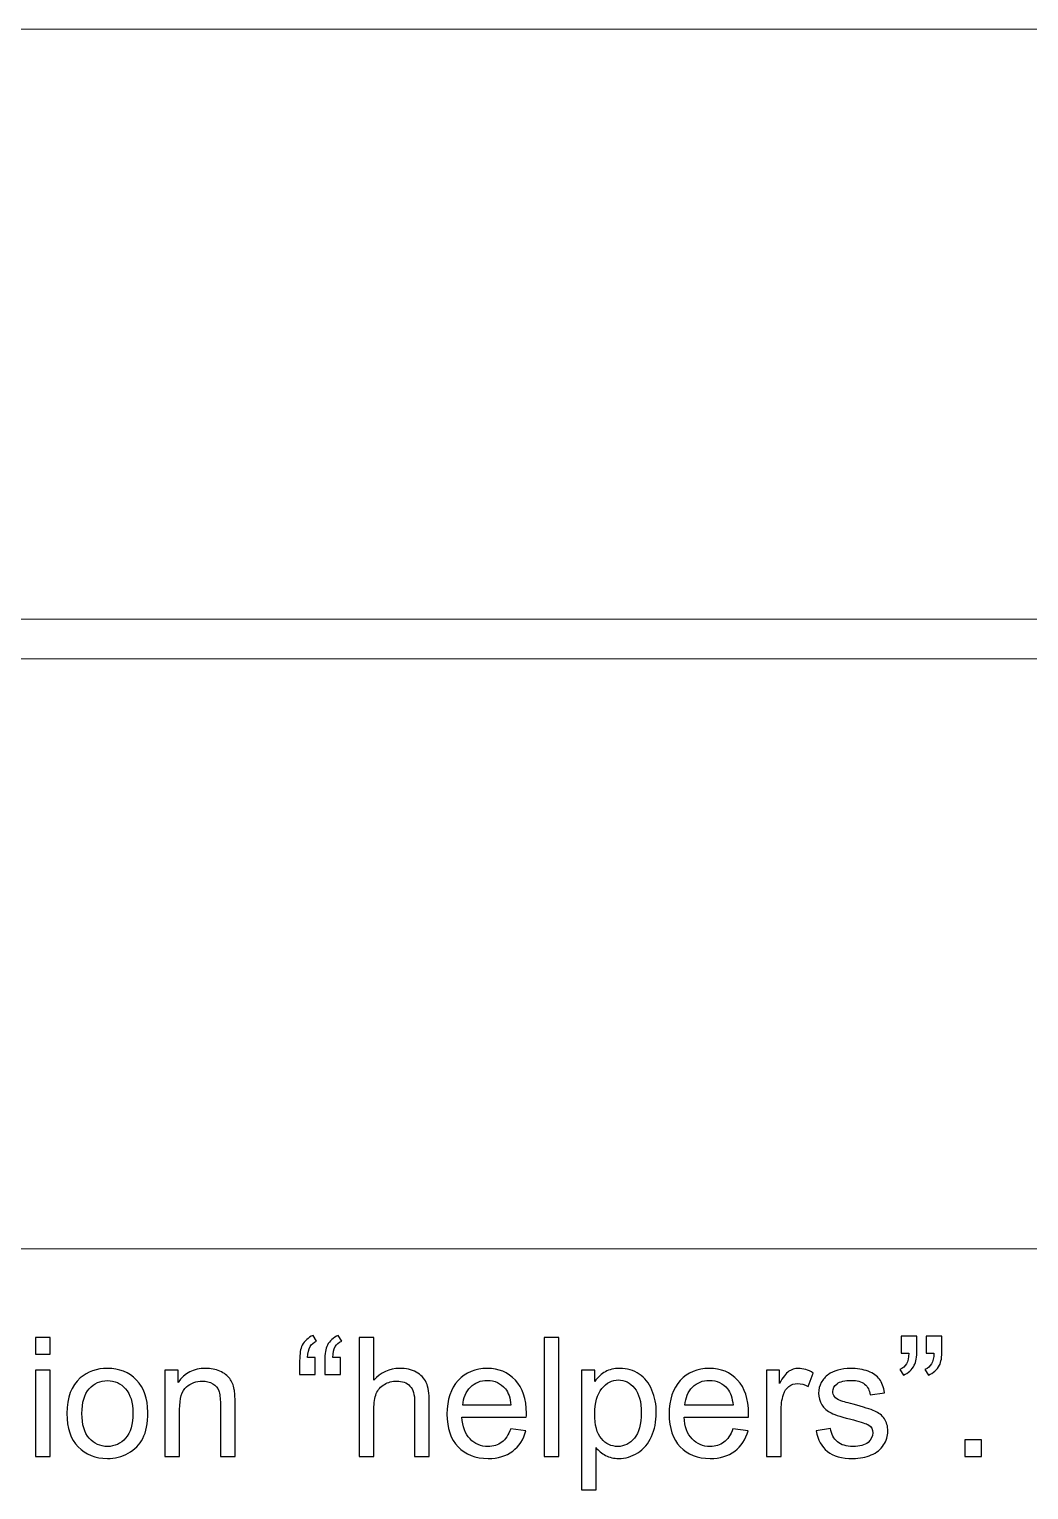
# Model space of a CAD drawing. Header units: centimetres. Extents: x -35.9 to 8.1, y -18.2 to 39.6.
# Drawn here: x -24.14 to -19.06, y -18.19 to -10.76 of the extents above; entities that cross this region are included whole.
import ezdxf

# ---------------------------------------------------------------- set-up
doc = ezdxf.new("R2010")
doc.units = ezdxf.units.CM
doc.header["$MEASUREMENT"] = 0
doc.layers.add('Layer 1', color=7, linetype='Continuous')

msp = doc.modelspace()

# ---------------------------------------------------------------- linework, layer by layer
at = {"layer": 'Layer 1', "lineweight": 20}
for points in [[(-31.50633, -10.76488), (-31.50633, -10.76488), (-29.50633, -10.76488), (-29.50633, -10.76488), (-29.50633, -10.76488), (-29.50633, -10.76488), (-29.50633, -12.26489), (-29.50633, -12.26489), (-29.50633, -12.26489), (-29.50633, -12.26489), (-29.20633, -12.26489), (-29.20633, -12.26489), (-29.20633, -12.26489), (-29.20633, -12.26489), (-29.20633, -10.76488), (-29.20633, -10.76488), (-29.20633, -10.76488), (-29.20633, -10.76488), (5.79367, -10.76488), (5.79367, -10.76488), (5.79367, -10.76488), (5.79367, -10.76488), (5.79367, -12.26489), (5.79367, -12.26489), (5.79367, -12.26489), (5.79367, -12.26489), (6.09367, -12.26489), (6.09367, -12.26489), (6.09367, -12.26489), (6.09367, -12.26489), (6.09367, -10.76488), (6.09367, -10.76488), (6.09367, -10.76488), (6.09367, -10.76488), (8.09367, -10.76488), (8.09367, -10.76488), (8.09367, -10.76488), (8.09367, -10.76488), (8.09367, -13.76488), (8.09367, -13.76488), (8.09367, -13.76488), (8.09367, -13.76488), (-11.55633, -13.76488), (-11.55633, -13.76488), (-11.55633, -13.76488), (-11.55633, -13.76488), (-11.55633, -12.26488), (-11.55633, -12.26488), (-11.55633, -12.26488), (-11.55633, -12.26488), (-11.85633, -12.26488), (-11.85633, -12.26488), (-11.85633, -12.26488), (-11.85633, -12.26488), (-11.85633, -13.76488), (-11.85633, -13.76488), (-11.85633, -13.76488), (-11.85633, -13.76488), (-31.50633, -13.76488), (-31.50633, -13.76488), (-31.50633, -13.76488), (-31.50633, -13.76488), (-31.50633, -10.76488), (-31.50633, -10.76488)], [(-31.50633, -13.96634), (-31.50633, -13.96634), (-29.50633, -13.96634), (-29.50633, -13.96634), (-29.50633, -13.96634), (-29.50633, -13.96634), (-29.50633, -15.46635), (-29.50633, -15.46635), (-29.50633, -15.46635), (-29.50633, -15.46635), (-29.20633, -15.46635), (-29.20633, -15.46635), (-29.20633, -15.46635), (-29.20633, -15.46635), (-29.20633, -13.96634), (-29.20633, -13.96634), (-29.20633, -13.96634), (-29.20633, -13.96634), (5.79367, -13.96634), (5.79367, -13.96634), (5.79367, -13.96634), (5.79367, -13.96634), (5.79367, -15.46635), (5.79367, -15.46635), (5.79367, -15.46635), (5.79367, -15.46635), (6.09367, -15.46635), (6.09367, -15.46635), (6.09367, -15.46635), (6.09367, -15.46635), (6.09367, -13.96634), (6.09367, -13.96634), (6.09367, -13.96634), (6.09367, -13.96634), (8.09367, -13.96634), (8.09367, -13.96634), (8.09367, -13.96634), (8.09367, -13.96634), (8.09367, -16.96634), (8.09367, -16.96634), (8.09367, -16.96634), (8.09367, -16.96634), (-11.55633, -16.96634), (-11.55633, -16.96634), (-11.55633, -16.96634), (-11.55633, -16.96634), (-11.55633, -15.46634), (-11.55633, -15.46634), (-11.55633, -15.46634), (-11.55633, -15.46634), (-11.85633, -15.46634), (-11.85633, -15.46634), (-11.85633, -15.46634), (-11.85633, -15.46634), (-11.85633, -16.96634), (-11.85633, -16.96634), (-11.85633, -16.96634), (-11.85633, -16.96634), (-31.50633, -16.96634), (-31.50633, -16.96634), (-31.50633, -16.96634), (-31.50633, -16.96634), (-31.50633, -13.96634), (-31.50633, -13.96634)]]:
    msp.add_open_spline(points, degree=3, knots=[0, 0, 0, 0, 0.0588235, 0.0588235, 0.0588235, 0.0588235, 0.1176471, 0.1176471, 0.1176471, 0.1176471, 0.1764706, 0.1764706, 0.1764706, 0.1764706, 0.2352941, 0.2352941, 0.2352941, 0.2352941, 0.2941176, 0.2941176, 0.2941176, 0.2941176, 0.3529412, 0.3529412, 0.3529412, 0.3529412, 0.4117647, 0.4117647, 0.4117647, 0.4117647, 0.4705882, 0.4705882, 0.4705882, 0.4705882, 0.5294118, 0.5294118, 0.5294118, 0.5294118, 0.5882353, 0.5882353, 0.5882353, 0.5882353, 0.6470588, 0.6470588, 0.6470588, 0.6470588, 0.7058824, 0.7058824, 0.7058824, 0.7058824, 0.7647059, 0.7647059, 0.7647059, 0.7647059, 0.8235294, 0.8235294, 0.8235294, 0.8235294, 0.8823529, 0.8823529, 0.8823529, 0.8823529, 1, 1, 1, 1], dxfattribs=at)
at = {"layer": 'Layer 1', "color": 105}
for points, knots in [([(-24.10791, -17.50052), (-24.10791, -17.50052), (-24.10791, -17.41585), (-24.10791, -17.41585), (-24.10791, -17.41585), (-24.10791, -17.41585), (-24.0334, -17.41585), (-24.0334, -17.41585), (-24.0334, -17.41585), (-24.0334, -17.41585), (-24.0334, -17.50052), (-24.0334, -17.50052), (-24.0334, -17.50052), (-24.0334, -17.50052), (-24.10791, -17.50052), (-24.10791, -17.50052)], [0, 0, 0, 0, 0.2, 0.2, 0.2, 0.2, 0.4, 0.4, 0.4, 0.4, 0.6, 0.6, 0.6, 0.6, 1, 1, 1, 1]), ([(-22.68438, -17.51745), (-22.68438, -17.51745), (-22.68438, -17.60382), (-22.68438, -17.60382), (-22.68438, -17.60382), (-22.68438, -17.60382), (-22.76397, -17.60382), (-22.76397, -17.60382), (-22.76397, -17.60382), (-22.76397, -17.60382), (-22.76397, -17.53523), (-22.76397, -17.53523), (-22.76397, -17.53523), (-22.76397, -17.49855), (-22.75959, -17.47188), (-22.7507, -17.45551), (-22.7507, -17.45551), (-22.73899, -17.43349), (-22.72065, -17.41698), (-22.69539, -17.40569), (-22.69539, -17.40569), (-22.69539, -17.40569), (-22.67761, -17.43462), (-22.67761, -17.43462), (-22.67761, -17.43462), (-22.69285, -17.44097), (-22.70399, -17.45029), (-22.71119, -17.46284), (-22.71119, -17.46284), (-22.71825, -17.4754), (-22.72234, -17.49361), (-22.72319, -17.51745), (-22.72319, -17.51745), (-22.72319, -17.51745), (-22.68438, -17.51745), (-22.68438, -17.51745)], [0, 0, 0, 0, 0.1, 0.1, 0.1, 0.1, 0.2, 0.2, 0.2, 0.2, 0.3, 0.3, 0.3, 0.3, 0.4, 0.4, 0.4, 0.4, 0.5, 0.5, 0.5, 0.5, 0.6, 0.6, 0.6, 0.6, 0.7, 0.7, 0.7, 0.7, 0.8, 0.8, 0.8, 0.8, 1, 1, 1, 1]), ([(-22.55653, -17.51745), (-22.55653, -17.51745), (-22.55653, -17.60382), (-22.55653, -17.60382), (-22.55653, -17.60382), (-22.55653, -17.60382), (-22.63612, -17.60382), (-22.63612, -17.60382), (-22.63612, -17.60382), (-22.63612, -17.60382), (-22.63612, -17.53523), (-22.63612, -17.53523), (-22.63612, -17.53523), (-22.63612, -17.49855), (-22.63174, -17.47188), (-22.62285, -17.45551), (-22.62285, -17.45551), (-22.61114, -17.43349), (-22.5928, -17.41698), (-22.56754, -17.40569), (-22.56754, -17.40569), (-22.56754, -17.40569), (-22.54976, -17.43462), (-22.54976, -17.43462), (-22.54976, -17.43462), (-22.565, -17.44097), (-22.57615, -17.45029), (-22.58334, -17.46284), (-22.58334, -17.46284), (-22.5904, -17.4754), (-22.59449, -17.49361), (-22.59534, -17.51745), (-22.59534, -17.51745), (-22.59534, -17.51745), (-22.55653, -17.51745), (-22.55653, -17.51745)], [0, 0, 0, 0, 0.1, 0.1, 0.1, 0.1, 0.2, 0.2, 0.2, 0.2, 0.3, 0.3, 0.3, 0.3, 0.4, 0.4, 0.4, 0.4, 0.5, 0.5, 0.5, 0.5, 0.6, 0.6, 0.6, 0.6, 0.7, 0.7, 0.7, 0.7, 0.8, 0.8, 0.8, 0.8, 1, 1, 1, 1]), ([(-22.46086, -18.02207), (-22.46086, -18.02207), (-22.46086, -17.41585), (-22.46086, -17.41585), (-22.46086, -17.41585), (-22.46086, -17.41585), (-22.38635, -17.41585), (-22.38635, -17.41585), (-22.38635, -17.41585), (-22.38635, -17.41585), (-22.38635, -17.63401), (-22.38635, -17.63401), (-22.38635, -17.63401), (-22.35178, -17.59351), (-22.30818, -17.57333), (-22.2554, -17.57333), (-22.2554, -17.57333), (-22.22309, -17.57333), (-22.19501, -17.57968), (-22.17102, -17.59253), (-22.17102, -17.59253), (-22.14717, -17.60537), (-22.13009, -17.62301), (-22.11979, -17.64558), (-22.11979, -17.64558), (-22.10949, -17.66816), (-22.10441, -17.70104), (-22.10441, -17.74394), (-22.10441, -17.74394), (-22.10441, -17.74394), (-22.10441, -18.02207), (-22.10441, -18.02207), (-22.10441, -18.02207), (-22.10441, -18.02207), (-22.17892, -18.02207), (-22.17892, -18.02207), (-22.17892, -18.02207), (-22.17892, -18.02207), (-22.17892, -17.74422), (-22.17892, -17.74422), (-22.17892, -17.74422), (-22.17892, -17.70711), (-22.18696, -17.68002), (-22.20291, -17.66308), (-22.20291, -17.66308), (-22.21899, -17.64615), (-22.24157, -17.63768), (-22.27092, -17.63768), (-22.27092, -17.63768), (-22.2928, -17.63768), (-22.3134, -17.64333), (-22.33273, -17.65476), (-22.33273, -17.65476), (-22.35206, -17.66619), (-22.36575, -17.68171), (-22.37408, -17.70132), (-22.37408, -17.70132), (-22.38226, -17.7208), (-22.38635, -17.74775), (-22.38635, -17.78218), (-22.38635, -17.78218), (-22.38635, -17.78218), (-22.38635, -18.02207), (-22.38635, -18.02207), (-22.38635, -18.02207), (-22.38635, -18.02207), (-22.46086, -18.02207), (-22.46086, -18.02207)], [0, 0, 0, 0, 0.0555556, 0.0555556, 0.0555556, 0.0555556, 0.1111111, 0.1111111, 0.1111111, 0.1111111, 0.1666667, 0.1666667, 0.1666667, 0.1666667, 0.2222222, 0.2222222, 0.2222222, 0.2222222, 0.2777778, 0.2777778, 0.2777778, 0.2777778, 0.3333333, 0.3333333, 0.3333333, 0.3333333, 0.3888889, 0.3888889, 0.3888889, 0.3888889, 0.4444444, 0.4444444, 0.4444444, 0.4444444, 0.5, 0.5, 0.5, 0.5, 0.5555556, 0.5555556, 0.5555556, 0.5555556, 0.6111111, 0.6111111, 0.6111111, 0.6111111, 0.6666667, 0.6666667, 0.6666667, 0.6666667, 0.7222222, 0.7222222, 0.7222222, 0.7222222, 0.7777778, 0.7777778, 0.7777778, 0.7777778, 0.8333333, 0.8333333, 0.8333333, 0.8333333, 0.8888889, 0.8888889, 0.8888889, 0.8888889, 1, 1, 1, 1]), ([(-21.52077, -18.02207), (-21.52077, -18.02207), (-21.52077, -17.41585), (-21.52077, -17.41585), (-21.52077, -17.41585), (-21.52077, -17.41585), (-21.44627, -17.41585), (-21.44627, -17.41585), (-21.44627, -17.41585), (-21.44627, -17.41585), (-21.44627, -18.02207), (-21.44627, -18.02207), (-21.44627, -18.02207), (-21.44627, -18.02207), (-21.52077, -18.02207), (-21.52077, -18.02207)], [0, 0, 0, 0, 0.2, 0.2, 0.2, 0.2, 0.4, 0.4, 0.4, 0.4, 0.6, 0.6, 0.6, 0.6, 1, 1, 1, 1]), ([(-19.70424, -17.49629), (-19.70424, -17.49629), (-19.70424, -17.40993), (-19.70424, -17.40993), (-19.70424, -17.40993), (-19.70424, -17.40993), (-19.62465, -17.40993), (-19.62465, -17.40993), (-19.62465, -17.40993), (-19.62465, -17.40993), (-19.62465, -17.47851), (-19.62465, -17.47851), (-19.62465, -17.47851), (-19.62465, -17.5152), (-19.62889, -17.54173), (-19.63749, -17.55781), (-19.63749, -17.55781), (-19.64949, -17.58011), (-19.66797, -17.59676), (-19.69323, -17.60805), (-19.69323, -17.60805), (-19.69323, -17.60805), (-19.71101, -17.5787), (-19.71101, -17.5787), (-19.71101, -17.5787), (-19.69606, -17.57263), (-19.68505, -17.56317), (-19.67771, -17.55005), (-19.67771, -17.55005), (-19.67037, -17.53707), (-19.66628, -17.51915), (-19.66543, -17.49629), (-19.66543, -17.49629), (-19.66543, -17.49629), (-19.70424, -17.49629), (-19.70424, -17.49629)], [0, 0, 0, 0, 0.1, 0.1, 0.1, 0.1, 0.2, 0.2, 0.2, 0.2, 0.3, 0.3, 0.3, 0.3, 0.4, 0.4, 0.4, 0.4, 0.5, 0.5, 0.5, 0.5, 0.6, 0.6, 0.6, 0.6, 0.7, 0.7, 0.7, 0.7, 0.8, 0.8, 0.8, 0.8, 1, 1, 1, 1]), ([(-19.57639, -17.49629), (-19.57639, -17.49629), (-19.57639, -17.40993), (-19.57639, -17.40993), (-19.57639, -17.40993), (-19.57639, -17.40993), (-19.49681, -17.40993), (-19.49681, -17.40993), (-19.49681, -17.40993), (-19.49681, -17.40993), (-19.49681, -17.47851), (-19.49681, -17.47851), (-19.49681, -17.47851), (-19.49681, -17.5152), (-19.50104, -17.54173), (-19.50965, -17.55781), (-19.50965, -17.55781), (-19.52164, -17.58011), (-19.54013, -17.59676), (-19.56539, -17.60805), (-19.56539, -17.60805), (-19.56539, -17.60805), (-19.58317, -17.5787), (-19.58317, -17.5787), (-19.58317, -17.5787), (-19.56821, -17.57263), (-19.5572, -17.56317), (-19.54986, -17.55005), (-19.54986, -17.55005), (-19.54253, -17.53707), (-19.53843, -17.51915), (-19.53759, -17.49629), (-19.53759, -17.49629), (-19.53759, -17.49629), (-19.57639, -17.49629), (-19.57639, -17.49629)], [0, 0, 0, 0, 0.1, 0.1, 0.1, 0.1, 0.2, 0.2, 0.2, 0.2, 0.3, 0.3, 0.3, 0.3, 0.4, 0.4, 0.4, 0.4, 0.5, 0.5, 0.5, 0.5, 0.6, 0.6, 0.6, 0.6, 0.7, 0.7, 0.7, 0.7, 0.8, 0.8, 0.8, 0.8, 1, 1, 1, 1]), ([(-24.10791, -18.02207), (-24.10791, -18.02207), (-24.10791, -17.58265), (-24.10791, -17.58265), (-24.10791, -17.58265), (-24.10791, -17.58265), (-24.0334, -17.58265), (-24.0334, -17.58265), (-24.0334, -17.58265), (-24.0334, -17.58265), (-24.0334, -18.02207), (-24.0334, -18.02207), (-24.0334, -18.02207), (-24.0334, -18.02207), (-24.10791, -18.02207), (-24.10791, -18.02207)], [0, 0, 0, 0, 0.2, 0.2, 0.2, 0.2, 0.4, 0.4, 0.4, 0.4, 0.6, 0.6, 0.6, 0.6, 1, 1, 1, 1]), ([(-23.94775, -17.80236), (-23.94775, -17.72122), (-23.92517, -17.66111), (-23.87988, -17.62202), (-23.87988, -17.62202), (-23.8422, -17.58956), (-23.79605, -17.57333), (-23.74173, -17.57333), (-23.74173, -17.57333), (-23.68147, -17.57333), (-23.63208, -17.59309), (-23.5937, -17.6326), (-23.5937, -17.6326), (-23.55546, -17.67197), (-23.53627, -17.72658), (-23.53627, -17.79615), (-23.53627, -17.79615), (-23.53627, -17.85259), (-23.54473, -17.8969), (-23.56167, -17.92922), (-23.56167, -17.92922), (-23.5786, -17.96153), (-23.6033, -17.98665), (-23.63575, -18.00457), (-23.63575, -18.00457), (-23.66807, -18.02249), (-23.70349, -18.03138), (-23.74173, -18.03138), (-23.74173, -18.03138), (-23.80325, -18.03138), (-23.85292, -18.01177), (-23.89088, -17.9724), (-23.89088, -17.9724), (-23.92884, -17.93303), (-23.94775, -17.8763), (-23.94775, -17.80236)], [0, 0, 0, 0, 0.1, 0.1, 0.1, 0.1, 0.2, 0.2, 0.2, 0.2, 0.3, 0.3, 0.3, 0.3, 0.4, 0.4, 0.4, 0.4, 0.5, 0.5, 0.5, 0.5, 0.6, 0.6, 0.6, 0.6, 0.7, 0.7, 0.7, 0.7, 0.8, 0.8, 0.8, 0.8, 1, 1, 1, 1]), ([(-23.44892, -18.02207), (-23.44892, -18.02207), (-23.44892, -17.58265), (-23.44892, -17.58265), (-23.44892, -17.58265), (-23.44892, -17.58265), (-23.38203, -17.58265), (-23.38203, -17.58265), (-23.38203, -17.58265), (-23.38203, -17.58265), (-23.38203, -17.64502), (-23.38203, -17.64502), (-23.38203, -17.64502), (-23.34986, -17.59718), (-23.30329, -17.57333), (-23.24247, -17.57333), (-23.24247, -17.57333), (-23.21594, -17.57333), (-23.19167, -17.57813), (-23.16952, -17.58759), (-23.16952, -17.58759), (-23.14736, -17.59704), (-23.13071, -17.6096), (-23.11971, -17.62498), (-23.11971, -17.62498), (-23.1087, -17.64036), (-23.10094, -17.65871), (-23.09656, -17.67987), (-23.09656, -17.67987), (-23.09388, -17.6937), (-23.09247, -17.71783), (-23.09247, -17.75226), (-23.09247, -17.75226), (-23.09247, -17.75226), (-23.09247, -18.02207), (-23.09247, -18.02207), (-23.09247, -18.02207), (-23.09247, -18.02207), (-23.16698, -18.02207), (-23.16698, -18.02207), (-23.16698, -18.02207), (-23.16698, -18.02207), (-23.16698, -17.75509), (-23.16698, -17.75509), (-23.16698, -17.75509), (-23.16698, -17.72475), (-23.1698, -17.70203), (-23.17559, -17.68707), (-23.17559, -17.68707), (-23.18137, -17.67211), (-23.19167, -17.66012), (-23.20635, -17.65109), (-23.20635, -17.65109), (-23.22102, -17.6422), (-23.23838, -17.63768), (-23.25814, -17.63768), (-23.25814, -17.63768), (-23.28975, -17.63768), (-23.31698, -17.6477), (-23.33998, -17.66788), (-23.33998, -17.66788), (-23.36298, -17.68792), (-23.37441, -17.72616), (-23.37441, -17.78232), (-23.37441, -17.78232), (-23.37441, -17.78232), (-23.37441, -18.02207), (-23.37441, -18.02207), (-23.37441, -18.02207), (-23.37441, -18.02207), (-23.44892, -18.02207), (-23.44892, -18.02207)], [0, 0, 0, 0, 0.0526316, 0.0526316, 0.0526316, 0.0526316, 0.1052632, 0.1052632, 0.1052632, 0.1052632, 0.1578947, 0.1578947, 0.1578947, 0.1578947, 0.2105263, 0.2105263, 0.2105263, 0.2105263, 0.2631579, 0.2631579, 0.2631579, 0.2631579, 0.3157895, 0.3157895, 0.3157895, 0.3157895, 0.3684211, 0.3684211, 0.3684211, 0.3684211, 0.4210526, 0.4210526, 0.4210526, 0.4210526, 0.4736842, 0.4736842, 0.4736842, 0.4736842, 0.5263158, 0.5263158, 0.5263158, 0.5263158, 0.5789474, 0.5789474, 0.5789474, 0.5789474, 0.6315789, 0.6315789, 0.6315789, 0.6315789, 0.6842105, 0.6842105, 0.6842105, 0.6842105, 0.7368421, 0.7368421, 0.7368421, 0.7368421, 0.7894737, 0.7894737, 0.7894737, 0.7894737, 0.8421053, 0.8421053, 0.8421053, 0.8421053, 0.8947368, 0.8947368, 0.8947368, 0.8947368, 1, 1, 1, 1]), ([(-21.69025, -17.87983), (-21.69025, -17.87983), (-21.6132, -17.88999), (-21.6132, -17.88999), (-21.6132, -17.88999), (-21.6252, -17.93472), (-21.64763, -17.96958), (-21.68037, -17.99427), (-21.68037, -17.99427), (-21.71311, -18.01897), (-21.75488, -18.03138), (-21.80582, -18.03138), (-21.80582, -18.03138), (-21.86988, -18.03138), (-21.92068, -18.01163), (-21.95822, -17.97212), (-21.95822, -17.97212), (-21.99576, -17.93275), (-22.01452, -17.87729), (-22.01452, -17.80603), (-22.01452, -17.80603), (-22.01452, -17.73237), (-21.99561, -17.67508), (-21.95766, -17.63444), (-21.95766, -17.63444), (-21.9197, -17.59365), (-21.87045, -17.57333), (-21.80991, -17.57333), (-21.80991, -17.57333), (-21.75135, -17.57333), (-21.70351, -17.59323), (-21.6664, -17.63317), (-21.6664, -17.63317), (-21.62929, -17.6731), (-21.61066, -17.72926), (-21.61066, -17.80165), (-21.61066, -17.80165), (-21.61066, -17.80603), (-21.6108, -17.81266), (-21.61108, -17.82141), (-21.61108, -17.82141), (-21.61108, -17.82141), (-21.93832, -17.82141), (-21.93832, -17.82141), (-21.93832, -17.82141), (-21.9355, -17.86953), (-21.92195, -17.9065), (-21.8974, -17.93204), (-21.8974, -17.93204), (-21.87299, -17.95758), (-21.84237, -17.97042), (-21.80582, -17.97042), (-21.80582, -17.97042), (-21.77858, -17.97042), (-21.7553, -17.96323), (-21.73611, -17.94883), (-21.73611, -17.94883), (-21.71678, -17.93444), (-21.70154, -17.91144), (-21.69025, -17.87983)], [0, 0, 0, 0, 0.0625, 0.0625, 0.0625, 0.0625, 0.125, 0.125, 0.125, 0.125, 0.1875, 0.1875, 0.1875, 0.1875, 0.25, 0.25, 0.25, 0.25, 0.3125, 0.3125, 0.3125, 0.3125, 0.375, 0.375, 0.375, 0.375, 0.4375, 0.4375, 0.4375, 0.4375, 0.5, 0.5, 0.5, 0.5, 0.5625, 0.5625, 0.5625, 0.5625, 0.625, 0.625, 0.625, 0.625, 0.6875, 0.6875, 0.6875, 0.6875, 0.75, 0.75, 0.75, 0.75, 0.8125, 0.8125, 0.8125, 0.8125, 0.875, 0.875, 0.875, 0.875, 1, 1, 1, 1]), ([(-21.33098, -18.19056), (-21.33098, -18.19056), (-21.33098, -17.58265), (-21.33098, -17.58265), (-21.33098, -17.58265), (-21.33098, -17.58265), (-21.26325, -17.58265), (-21.26325, -17.58265), (-21.26325, -17.58265), (-21.26325, -17.58265), (-21.26325, -17.64036), (-21.26325, -17.64036), (-21.26325, -17.64036), (-21.2473, -17.61807), (-21.22924, -17.60128), (-21.20906, -17.59013), (-21.20906, -17.59013), (-21.18902, -17.57898), (-21.16461, -17.57333), (-21.13596, -17.57333), (-21.13596, -17.57333), (-21.09843, -17.57333), (-21.06541, -17.58293), (-21.03676, -17.60226), (-21.03676, -17.60226), (-21.00812, -17.62145), (-20.98653, -17.64869), (-20.97185, -17.68368), (-20.97185, -17.68368), (-20.95732, -17.71882), (-20.94998, -17.7572), (-20.94998, -17.79911), (-20.94998, -17.79911), (-20.94998, -17.84385), (-20.95802, -17.8842), (-20.97411, -17.92019), (-20.97411, -17.92019), (-20.9902, -17.95603), (-21.01362, -17.98355), (-21.04438, -18.00274), (-21.04438, -18.00274), (-21.075, -18.02179), (-21.10732, -18.03138), (-21.14118, -18.03138), (-21.14118, -18.03138), (-21.16602, -18.03138), (-21.18832, -18.02616), (-21.20793, -18.01572), (-21.20793, -18.01572), (-21.22769, -18.00528), (-21.24377, -17.99215), (-21.25647, -17.97621), (-21.25647, -17.97621), (-21.25647, -17.97621), (-21.25647, -18.19056), (-21.25647, -18.19056), (-21.25647, -18.19056), (-21.25647, -18.19056), (-21.33098, -18.19056), (-21.33098, -18.19056)], [0, 0, 0, 0, 0.0625, 0.0625, 0.0625, 0.0625, 0.125, 0.125, 0.125, 0.125, 0.1875, 0.1875, 0.1875, 0.1875, 0.25, 0.25, 0.25, 0.25, 0.3125, 0.3125, 0.3125, 0.3125, 0.375, 0.375, 0.375, 0.375, 0.4375, 0.4375, 0.4375, 0.4375, 0.5, 0.5, 0.5, 0.5, 0.5625, 0.5625, 0.5625, 0.5625, 0.625, 0.625, 0.625, 0.625, 0.6875, 0.6875, 0.6875, 0.6875, 0.75, 0.75, 0.75, 0.75, 0.8125, 0.8125, 0.8125, 0.8125, 0.875, 0.875, 0.875, 0.875, 1, 1, 1, 1]), ([(-20.56037, -17.87983), (-20.56037, -17.87983), (-20.48332, -17.88999), (-20.48332, -17.88999), (-20.48332, -17.88999), (-20.49532, -17.93472), (-20.51775, -17.96958), (-20.55049, -17.99427), (-20.55049, -17.99427), (-20.58323, -18.01897), (-20.625, -18.03138), (-20.67594, -18.03138), (-20.67594, -18.03138), (-20.74, -18.03138), (-20.7908, -18.01163), (-20.82834, -17.97212), (-20.82834, -17.97212), (-20.86588, -17.93275), (-20.88464, -17.87729), (-20.88464, -17.80603), (-20.88464, -17.80603), (-20.88464, -17.73237), (-20.86573, -17.67508), (-20.82778, -17.63444), (-20.82778, -17.63444), (-20.78982, -17.59365), (-20.74057, -17.57333), (-20.68003, -17.57333), (-20.68003, -17.57333), (-20.62147, -17.57333), (-20.57363, -17.59323), (-20.53652, -17.63317), (-20.53652, -17.63317), (-20.49941, -17.6731), (-20.48078, -17.72926), (-20.48078, -17.80165), (-20.48078, -17.80165), (-20.48078, -17.80603), (-20.48092, -17.81266), (-20.4812, -17.82141), (-20.4812, -17.82141), (-20.4812, -17.82141), (-20.80844, -17.82141), (-20.80844, -17.82141), (-20.80844, -17.82141), (-20.80562, -17.86953), (-20.79207, -17.9065), (-20.76752, -17.93204), (-20.76752, -17.93204), (-20.74311, -17.95758), (-20.71249, -17.97042), (-20.67594, -17.97042), (-20.67594, -17.97042), (-20.6487, -17.97042), (-20.62542, -17.96323), (-20.60623, -17.94883), (-20.60623, -17.94883), (-20.5869, -17.93444), (-20.57166, -17.91144), (-20.56037, -17.87983)], [0, 0, 0, 0, 0.0625, 0.0625, 0.0625, 0.0625, 0.125, 0.125, 0.125, 0.125, 0.1875, 0.1875, 0.1875, 0.1875, 0.25, 0.25, 0.25, 0.25, 0.3125, 0.3125, 0.3125, 0.3125, 0.375, 0.375, 0.375, 0.375, 0.4375, 0.4375, 0.4375, 0.4375, 0.5, 0.5, 0.5, 0.5, 0.5625, 0.5625, 0.5625, 0.5625, 0.625, 0.625, 0.625, 0.625, 0.6875, 0.6875, 0.6875, 0.6875, 0.75, 0.75, 0.75, 0.75, 0.8125, 0.8125, 0.8125, 0.8125, 0.875, 0.875, 0.875, 0.875, 1, 1, 1, 1]), ([(-20.39005, -18.02207), (-20.39005, -18.02207), (-20.39005, -17.58265), (-20.39005, -17.58265), (-20.39005, -17.58265), (-20.39005, -17.58265), (-20.32316, -17.58265), (-20.32316, -17.58265), (-20.32316, -17.58265), (-20.32316, -17.58265), (-20.32316, -17.64996), (-20.32316, -17.64996), (-20.32316, -17.64996), (-20.30609, -17.61877), (-20.29028, -17.59817), (-20.27575, -17.58829), (-20.27575, -17.58829), (-20.26121, -17.57827), (-20.24527, -17.57333), (-20.22791, -17.57333), (-20.22791, -17.57333), (-20.20279, -17.57333), (-20.17725, -17.58124), (-20.15129, -17.5969), (-20.15129, -17.5969), (-20.15129, -17.5969), (-20.17781, -17.66562), (-20.17781, -17.66562), (-20.17781, -17.66562), (-20.19588, -17.65546), (-20.21394, -17.65038), (-20.232, -17.65038), (-20.232, -17.65038), (-20.24823, -17.65038), (-20.26276, -17.65532), (-20.2756, -17.66506), (-20.2756, -17.66506), (-20.28845, -17.67479), (-20.29762, -17.68834), (-20.30312, -17.7057), (-20.30312, -17.7057), (-20.31145, -17.73209), (-20.31554, -17.76101), (-20.31554, -17.79248), (-20.31554, -17.79248), (-20.31554, -17.79248), (-20.31554, -18.02207), (-20.31554, -18.02207), (-20.31554, -18.02207), (-20.31554, -18.02207), (-20.39005, -18.02207), (-20.39005, -18.02207)], [0, 0, 0, 0, 0.0714286, 0.0714286, 0.0714286, 0.0714286, 0.1428571, 0.1428571, 0.1428571, 0.1428571, 0.2142857, 0.2142857, 0.2142857, 0.2142857, 0.2857143, 0.2857143, 0.2857143, 0.2857143, 0.3571429, 0.3571429, 0.3571429, 0.3571429, 0.4285714, 0.4285714, 0.4285714, 0.4285714, 0.5, 0.5, 0.5, 0.5, 0.5714286, 0.5714286, 0.5714286, 0.5714286, 0.6428571, 0.6428571, 0.6428571, 0.6428571, 0.7142857, 0.7142857, 0.7142857, 0.7142857, 0.7857143, 0.7857143, 0.7857143, 0.7857143, 0.8571429, 0.8571429, 0.8571429, 0.8571429, 1, 1, 1, 1]), ([(-20.13689, -17.89084), (-20.13689, -17.89084), (-20.06323, -17.87898), (-20.06323, -17.87898), (-20.06323, -17.87898), (-20.05914, -17.90848), (-20.04757, -17.93105), (-20.02866, -17.94686), (-20.02866, -17.94686), (-20.00975, -17.96252), (-19.98322, -17.97042), (-19.94936, -17.97042), (-19.94936, -17.97042), (-19.91507, -17.97042), (-19.88967, -17.96351), (-19.87301, -17.94954), (-19.87301, -17.94954), (-19.8565, -17.93571), (-19.84818, -17.91934), (-19.84818, -17.90057), (-19.84818, -17.90057), (-19.84818, -17.88378), (-19.85566, -17.87052), (-19.87047, -17.86092), (-19.87047, -17.86092), (-19.88092, -17.85429), (-19.90632, -17.84596), (-19.94667, -17.83566), (-19.94667, -17.83566), (-20.00114, -17.82197), (-20.03882, -17.81012), (-20.05999, -17.8001), (-20.05999, -17.8001), (-20.08101, -17.78994), (-20.09696, -17.77611), (-20.10782, -17.75833), (-20.10782, -17.75833), (-20.11869, -17.74069), (-20.12419, -17.72108), (-20.12419, -17.69963), (-20.12419, -17.69963), (-20.12419, -17.68002), (-20.11968, -17.66195), (-20.11079, -17.6453), (-20.11079, -17.6453), (-20.10176, -17.62865), (-20.08962, -17.61482), (-20.07424, -17.60382), (-20.07424, -17.60382), (-20.06267, -17.59535), (-20.04686, -17.58815), (-20.02697, -17.58222), (-20.02697, -17.58222), (-20.00693, -17.5763), (-19.98562, -17.57333), (-19.96276, -17.57333), (-19.96276, -17.57333), (-19.92833, -17.57333), (-19.89813, -17.57827), (-19.87217, -17.58829), (-19.87217, -17.58829), (-19.84606, -17.59817), (-19.82687, -17.61172), (-19.81445, -17.62865), (-19.81445, -17.62865), (-19.80218, -17.64573), (-19.79357, -17.66844), (-19.78891, -17.69695), (-19.78891, -17.69695), (-19.78891, -17.69695), (-19.86173, -17.70711), (-19.86173, -17.70711), (-19.86173, -17.70711), (-19.86497, -17.68425), (-19.87457, -17.66633), (-19.89037, -17.65349), (-19.89037, -17.65349), (-19.90618, -17.64065), (-19.92847, -17.6343), (-19.9574, -17.6343), (-19.9574, -17.6343), (-19.99141, -17.6343), (-20.01582, -17.63994), (-20.03035, -17.65123), (-20.03035, -17.65123), (-20.04489, -17.66252), (-20.05223, -17.67578), (-20.05223, -17.69088), (-20.05223, -17.69088), (-20.05223, -17.70048), (-20.04926, -17.70923), (-20.0432, -17.71699), (-20.0432, -17.71699), (-20.03713, -17.72489), (-20.02767, -17.73152), (-20.01469, -17.73674), (-20.01469, -17.73674), (-20.00721, -17.73956), (-19.98548, -17.74591), (-19.94907, -17.75579), (-19.94907, -17.75579), (-19.89658, -17.76976), (-19.85989, -17.78133), (-19.83901, -17.79022), (-19.83901, -17.79022), (-19.81812, -17.79911), (-19.80175, -17.81224), (-19.7899, -17.82917), (-19.7899, -17.82917), (-19.77791, -17.84624), (-19.77198, -17.86741), (-19.77198, -17.89281), (-19.77198, -17.89281), (-19.77198, -17.91751), (-19.77918, -17.94079), (-19.79371, -17.96266), (-19.79371, -17.96266), (-19.80824, -17.98453), (-19.82913, -18.00147), (-19.85636, -18.01346), (-19.85636, -18.01346), (-19.88374, -18.02546), (-19.91464, -18.03138), (-19.94907, -18.03138), (-19.94907, -18.03138), (-20.00608, -18.03138), (-20.04969, -18.01953), (-20.0796, -17.99596), (-20.0796, -17.99596), (-20.10952, -17.97226), (-20.12857, -17.93726), (-20.13689, -17.89084)], [0, 0, 0, 0, 0.0294118, 0.0294118, 0.0294118, 0.0294118, 0.0588235, 0.0588235, 0.0588235, 0.0588235, 0.0882353, 0.0882353, 0.0882353, 0.0882353, 0.1176471, 0.1176471, 0.1176471, 0.1176471, 0.1470588, 0.1470588, 0.1470588, 0.1470588, 0.1764706, 0.1764706, 0.1764706, 0.1764706, 0.2058824, 0.2058824, 0.2058824, 0.2058824, 0.2352941, 0.2352941, 0.2352941, 0.2352941, 0.2647059, 0.2647059, 0.2647059, 0.2647059, 0.2941176, 0.2941176, 0.2941176, 0.2941176, 0.3235294, 0.3235294, 0.3235294, 0.3235294, 0.3529412, 0.3529412, 0.3529412, 0.3529412, 0.3823529, 0.3823529, 0.3823529, 0.3823529, 0.4117647, 0.4117647, 0.4117647, 0.4117647, 0.4411765, 0.4411765, 0.4411765, 0.4411765, 0.4705882, 0.4705882, 0.4705882, 0.4705882, 0.5, 0.5, 0.5, 0.5, 0.5294118, 0.5294118, 0.5294118, 0.5294118, 0.5588235, 0.5588235, 0.5588235, 0.5588235, 0.5882353, 0.5882353, 0.5882353, 0.5882353, 0.6176471, 0.6176471, 0.6176471, 0.6176471, 0.6470588, 0.6470588, 0.6470588, 0.6470588, 0.6764706, 0.6764706, 0.6764706, 0.6764706, 0.7058824, 0.7058824, 0.7058824, 0.7058824, 0.7352941, 0.7352941, 0.7352941, 0.7352941, 0.7647059, 0.7647059, 0.7647059, 0.7647059, 0.7941176, 0.7941176, 0.7941176, 0.7941176, 0.8235294, 0.8235294, 0.8235294, 0.8235294, 0.8529412, 0.8529412, 0.8529412, 0.8529412, 0.8823529, 0.8823529, 0.8823529, 0.8823529, 0.9117647, 0.9117647, 0.9117647, 0.9117647, 0.9411765, 0.9411765, 0.9411765, 0.9411765, 1, 1, 1, 1]), ([(-23.87155, -17.8025), (-23.87155, -17.85866), (-23.85927, -17.90071), (-23.83472, -17.92851), (-23.83472, -17.92851), (-23.81002, -17.95645), (-23.77912, -17.97042), (-23.74173, -17.97042), (-23.74173, -17.97042), (-23.70476, -17.97042), (-23.67399, -17.95645), (-23.6493, -17.92837), (-23.6493, -17.92837), (-23.62475, -17.90029), (-23.61247, -17.85753), (-23.61247, -17.8001), (-23.61247, -17.8001), (-23.61247, -17.74591), (-23.62489, -17.70485), (-23.64958, -17.67705), (-23.64958, -17.67705), (-23.67428, -17.64911), (-23.70504, -17.63514), (-23.74173, -17.63514), (-23.74173, -17.63514), (-23.77912, -17.63514), (-23.81002, -17.64897), (-23.83472, -17.67677), (-23.83472, -17.67677), (-23.85927, -17.70457), (-23.87155, -17.74648), (-23.87155, -17.8025)], [0, 0, 0, 0, 0.1111111, 0.1111111, 0.1111111, 0.1111111, 0.2222222, 0.2222222, 0.2222222, 0.2222222, 0.3333333, 0.3333333, 0.3333333, 0.3333333, 0.4444444, 0.4444444, 0.4444444, 0.4444444, 0.5555556, 0.5555556, 0.5555556, 0.5555556, 0.6666667, 0.6666667, 0.6666667, 0.6666667, 0.7777778, 0.7777778, 0.7777778, 0.7777778, 1, 1, 1, 1]), ([(-21.93409, -17.76045), (-21.93409, -17.76045), (-21.6894, -17.76045), (-21.6894, -17.76045), (-21.6894, -17.76045), (-21.69265, -17.72348), (-21.7021, -17.69582), (-21.71748, -17.67733), (-21.71748, -17.67733), (-21.74105, -17.64869), (-21.77181, -17.6343), (-21.80949, -17.6343), (-21.80949, -17.6343), (-21.84364, -17.6343), (-21.87228, -17.64573), (-21.89557, -17.66859), (-21.89557, -17.66859), (-21.91871, -17.69145), (-21.93155, -17.72207), (-21.93409, -17.76045)], [0, 0, 0, 0, 0.1666667, 0.1666667, 0.1666667, 0.1666667, 0.3333333, 0.3333333, 0.3333333, 0.3333333, 0.5, 0.5, 0.5, 0.5, 0.6666667, 0.6666667, 0.6666667, 0.6666667, 1, 1, 1, 1]), ([(-21.26325, -17.80504), (-21.26325, -17.86134), (-21.25182, -17.90297), (-21.2291, -17.92992), (-21.2291, -17.92992), (-21.20624, -17.95688), (-21.17858, -17.97042), (-21.14612, -17.97042), (-21.14612, -17.97042), (-21.1131, -17.97042), (-21.08488, -17.95645), (-21.06146, -17.92851), (-21.06146, -17.92851), (-21.03789, -17.90057), (-21.02618, -17.85739), (-21.02618, -17.79883), (-21.02618, -17.79883), (-21.02618, -17.74295), (-21.03761, -17.70118), (-21.06061, -17.67338), (-21.06061, -17.67338), (-21.08361, -17.64558), (-21.11099, -17.63176), (-21.14288, -17.63176), (-21.14288, -17.63176), (-21.17449, -17.63176), (-21.20243, -17.64657), (-21.2267, -17.67606), (-21.2267, -17.67606), (-21.25111, -17.7057), (-21.26325, -17.7486), (-21.26325, -17.80504)], [0, 0, 0, 0, 0.1111111, 0.1111111, 0.1111111, 0.1111111, 0.2222222, 0.2222222, 0.2222222, 0.2222222, 0.3333333, 0.3333333, 0.3333333, 0.3333333, 0.4444444, 0.4444444, 0.4444444, 0.4444444, 0.5555556, 0.5555556, 0.5555556, 0.5555556, 0.6666667, 0.6666667, 0.6666667, 0.6666667, 0.7777778, 0.7777778, 0.7777778, 0.7777778, 1, 1, 1, 1]), ([(-20.80421, -17.76045), (-20.80421, -17.76045), (-20.55952, -17.76045), (-20.55952, -17.76045), (-20.55952, -17.76045), (-20.56277, -17.72348), (-20.57222, -17.69582), (-20.5876, -17.67733), (-20.5876, -17.67733), (-20.61117, -17.64869), (-20.64193, -17.6343), (-20.67961, -17.6343), (-20.67961, -17.6343), (-20.71376, -17.6343), (-20.7424, -17.64573), (-20.76569, -17.66859), (-20.76569, -17.66859), (-20.78883, -17.69145), (-20.80167, -17.72207), (-20.80421, -17.76045)], [0, 0, 0, 0, 0.1666667, 0.1666667, 0.1666667, 0.1666667, 0.3333333, 0.3333333, 0.3333333, 0.3333333, 0.5, 0.5, 0.5, 0.5, 0.6666667, 0.6666667, 0.6666667, 0.6666667, 1, 1, 1, 1]), ([(-19.38081, -18.02207), (-19.38081, -18.02207), (-19.38081, -17.9374), (-19.38081, -17.9374), (-19.38081, -17.9374), (-19.38081, -17.9374), (-19.29615, -17.9374), (-19.29615, -17.9374), (-19.29615, -17.9374), (-19.29615, -17.9374), (-19.29615, -18.02207), (-19.29615, -18.02207), (-19.29615, -18.02207), (-19.29615, -18.02207), (-19.38081, -18.02207), (-19.38081, -18.02207)], [0, 0, 0, 0, 0.2, 0.2, 0.2, 0.2, 0.4, 0.4, 0.4, 0.4, 0.6, 0.6, 0.6, 0.6, 1, 1, 1, 1])]:
    msp.add_open_spline(points, degree=3, knots=knots, dxfattribs=at)

doc.saveas('drawing.dxf')
